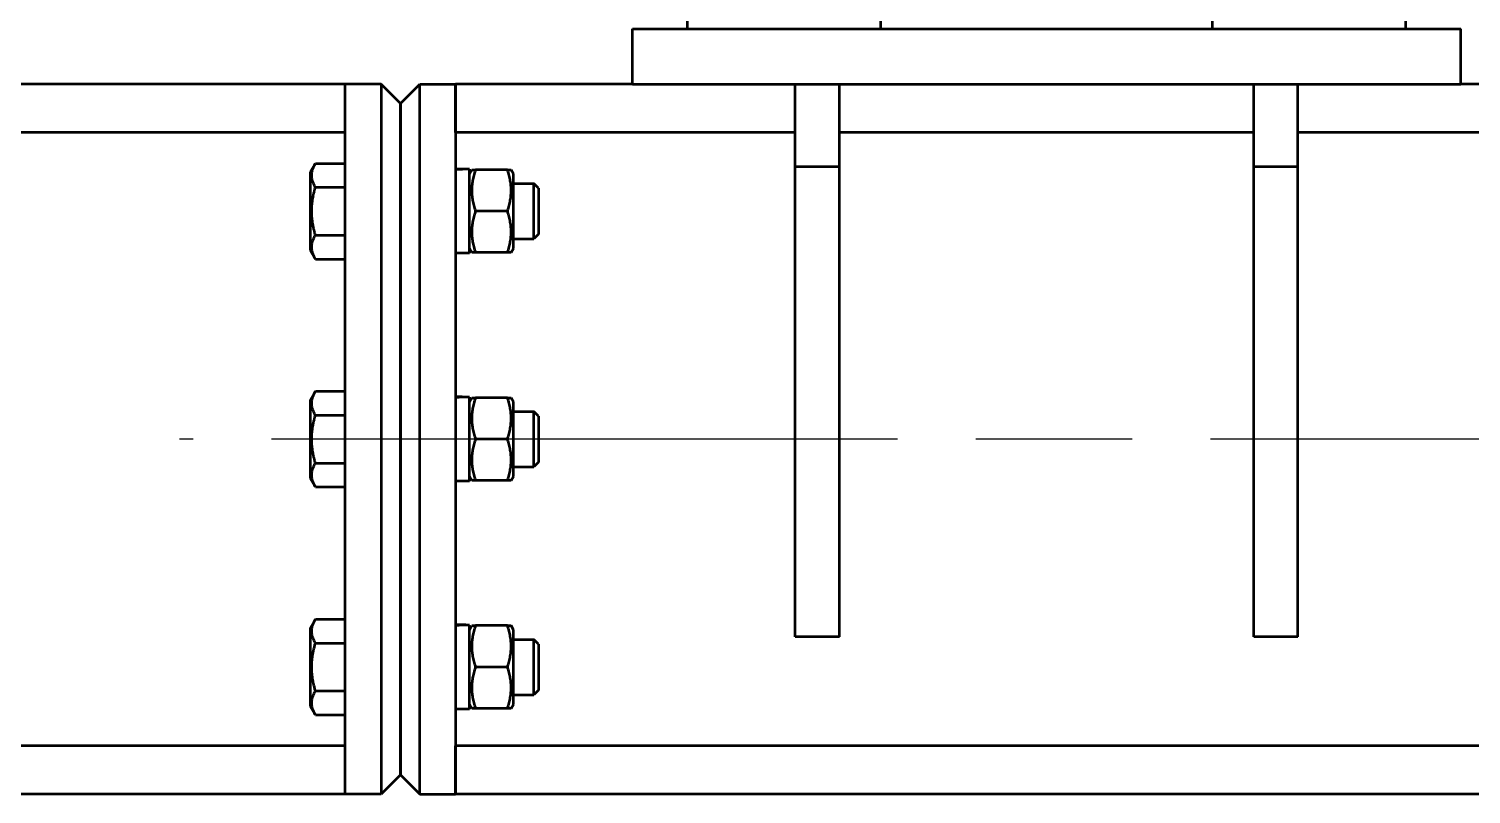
# Model space of a CAD drawing. Header units: millimetres. Extents: x 0 to 25230, y 0 to 17820.
# Drawn here: x 10052.4 to 10444.1, y 6116.8 to 6324.6 of the extents above; entities that cross this region are included whole.
import ezdxf

# ---------------------------------------------------------------- set-up
doc = ezdxf.new("R2010")
doc.units = ezdxf.units.MM
doc.header["$LTSCALE"] = 30
doc.linetypes.add('CHAIN', pattern=[0.7087, 0.4724, -0.0591, 0.1181, -0.0591])
doc.layers.add('Видимый контур (ГОСТ)', color=7, linetype='Continuous', lineweight=50)
doc.layers.add('Осевая линия (ГОСТ)', color=7, linetype='Continuous', lineweight=25)

msp = doc.modelspace()

# ---------------------------------------------------------------- linework, layer by layer
at = {"layer": 'Видимый контур (ГОСТ)'}
for p, q in [((10231.3042, 6324.5684), (10231.3042, 6369.5684)), ((10283.8042, 6324.5684), (10283.8042, 6369.5684)), ((10373.8042, 6324.5684), (10373.8042, 6369.5684)), ((10426.3042, 6324.5684), (10426.3042, 6369.5684)), ((10216.3042, 6309.5684), (10216.3042, 6324.5684)), ((10216.3042, 6324.5684), (10441.3042, 6324.5684)), ((10441.3042, 6309.5684), (10441.3042, 6324.5684)), ((10138.3042, 6309.5684), (10046.8042, 6309.5684)), ((10138.3042, 6296.4434), (10138.3042, 6309.5684)), ((10148.0542, 6309.5684), (10138.3042, 6309.5684)), ((10138.3042, 6116.8184), (10138.3042, 6309.5684)), ((10148.0542, 6309.5684), (10148.0542, 6116.8184)), ((10153.3042, 6304.3184), (10148.0542, 6309.5684)), ((10153.3042, 6304.3184), (10158.5542, 6309.5684)), ((10158.5542, 6116.8184), (10158.5542, 6309.5684)), ((10158.5542, 6309.5684), (10168.3042, 6309.5684)), ((10168.3042, 6309.5684), (10168.3042, 6116.8184)), ((10216.3042, 6309.5684), (10168.3042, 6309.5684)), ((10168.3042, 6296.4434), (10168.3042, 6309.5684)), ((10216.3042, 6309.5684), (10441.3042, 6309.5684)), ((10260.5542, 6287.0684), (10260.5542, 6309.5684)), ((10272.5542, 6287.0684), (10272.5542, 6309.5684)), ((10385.0542, 6287.0684), (10385.0542, 6309.5684)), ((10397.0542, 6287.0684), (10397.0542, 6309.5684)), ((11659.3042, 6309.5684), (10441.3042, 6309.5684)), ((10153.3042, 6304.3184), (10153.3042, 6122.0684)), ((10153.3042, 6122.0684), (10153.3042, 6304.3184)), ((10138.3042, 6296.4434), (10049.0542, 6296.4434)), ((10260.5542, 6296.4434), (10168.3042, 6296.4434)), ((10385.0542, 6296.4434), (10272.5542, 6296.4434)), ((14818.3042, 6296.4434), (10397.0542, 6296.4434)), ((10128.9292, 6285.7559), (10130.2587, 6288.0588)), ((10130.2587, 6288.0588), (10138.3042, 6288.0588)), ((10169.9936, 6286.5059), (10168.3042, 6286.5059)), ((10172.0542, 6263.6309), (10172.0542, 6286.4813)), ((10172.0542, 6285.1934), (10172.7037, 6286.3184)), ((10172.7037, 6286.3184), (10173.7085, 6286.3184)), ((10182.3998, 6286.3184), (10173.7085, 6286.3184)), ((10182.3998, 6286.3184), (10183.4046, 6286.3184)), ((10184.0542, 6285.1934), (10183.4046, 6286.3184)), ((10272.5542, 6287.0684), (10260.5542, 6287.0684)), ((10260.5542, 6159.5684), (10260.5542, 6287.0684)), ((10272.5542, 6159.5684), (10272.5542, 6287.0684)), ((10397.0542, 6287.0684), (10385.0542, 6287.0684)), ((10385.0542, 6159.5684), (10385.0542, 6287.0684)), ((10397.0542, 6159.5684), (10397.0542, 6287.0684)), ((10128.9292, 6264.3809), (10128.9292, 6285.7559)), ((10184.0542, 6264.9434), (10184.0542, 6285.1934)), ((10184.0542, 6282.5684), (10189.5542, 6282.5684)), ((10189.5542, 6267.5684), (10189.5542, 6282.5684)), ((10190.8042, 6281.3184), (10189.5542, 6282.5684)), ((10130.2587, 6281.5636), (10138.3042, 6281.5636)), ((10190.8042, 6281.3184), (10190.8042, 6268.8184)), ((10182.3998, 6275.0684), (10173.7085, 6275.0684)), ((10130.2587, 6268.5733), (10138.3042, 6268.5733)), ((10184.0542, 6267.5684), (10189.5542, 6267.5684)), ((10190.8042, 6268.8184), (10189.5542, 6267.5684)), ((10128.9292, 6264.3809), (10130.2587, 6262.0781)), ((10172.0542, 6263.6309), (10168.3042, 6263.6309)), ((10172.0542, 6264.9434), (10172.7037, 6263.8184)), ((10173.7085, 6263.8184), (10172.7037, 6263.8184)), ((10182.3998, 6263.8184), (10173.7085, 6263.8184)), ((10183.4046, 6263.8184), (10182.3998, 6263.8184)), ((10184.0542, 6264.9434), (10183.4046, 6263.8184)), ((10130.2587, 6262.0781), (10138.3042, 6262.0781)), ((10128.9292, 6223.8809), (10130.2587, 6226.1838)), ((10128.9292, 6202.5059), (10128.9292, 6223.8809)), ((10130.2587, 6226.1838), (10138.3042, 6226.1838)), ((10169.9936, 6224.6309), (10168.3042, 6224.6309)), ((10172.0542, 6201.7559), (10172.0542, 6224.6063)), ((10172.0542, 6223.3184), (10172.7037, 6224.4434)), ((10172.7037, 6224.4434), (10173.7085, 6224.4434)), ((10182.3998, 6224.4434), (10173.7085, 6224.4434)), ((10182.3998, 6224.4434), (10183.4046, 6224.4434)), ((10184.0542, 6223.3184), (10183.4046, 6224.4434)), ((10184.0542, 6203.0684), (10184.0542, 6223.3184)), ((10130.2587, 6219.6886), (10138.3042, 6219.6886)), ((10184.0542, 6220.6934), (10189.5542, 6220.6934)), ((10189.5542, 6205.6934), (10189.5542, 6220.6934)), ((10190.8042, 6219.4434), (10189.5542, 6220.6934)), ((10190.8042, 6219.4434), (10190.8042, 6206.9434)), ((10182.3998, 6213.1934), (10173.7085, 6213.1934)), ((10130.2587, 6206.6983), (10138.3042, 6206.6983)), ((10184.0542, 6205.6934), (10189.5542, 6205.6934)), ((10190.8042, 6206.9434), (10189.5542, 6205.6934)), ((10128.9292, 6202.5059), (10130.2587, 6200.2031)), ((10130.2587, 6200.2031), (10138.3042, 6200.2031)), ((10172.0542, 6201.7559), (10168.3042, 6201.7559)), ((10172.0542, 6203.0684), (10172.7037, 6201.9434)), ((10173.7085, 6201.9434), (10172.7037, 6201.9434)), ((10182.3998, 6201.9434), (10173.7085, 6201.9434)), ((10183.4046, 6201.9434), (10182.3998, 6201.9434)), ((10184.0542, 6203.0684), (10183.4046, 6201.9434)), ((10128.9292, 6162.0059), (10130.2587, 6164.3088)), ((10128.9292, 6140.6309), (10128.9292, 6162.0059)), ((10130.2587, 6164.3088), (10138.3042, 6164.3088)), ((10169.9936, 6162.7559), (10168.3042, 6162.7559)), ((10172.0542, 6139.8809), (10172.0542, 6162.7313)), ((10172.0542, 6161.4434), (10172.7037, 6162.5684)), ((10172.7037, 6162.5684), (10173.7085, 6162.5684)), ((10182.3998, 6162.5684), (10173.7085, 6162.5684)), ((10182.3998, 6162.5684), (10183.4046, 6162.5684)), ((10184.0542, 6161.4434), (10183.4046, 6162.5684)), ((10184.0542, 6141.1934), (10184.0542, 6161.4434)), ((10130.2587, 6157.8136), (10138.3042, 6157.8136)), ((10184.0542, 6158.8184), (10189.5542, 6158.8184)), ((10189.5542, 6143.8184), (10189.5542, 6158.8184)), ((10190.8042, 6157.5684), (10189.5542, 6158.8184)), ((10190.8042, 6157.5684), (10190.8042, 6145.0684)), ((10272.5542, 6159.5684), (10260.5542, 6159.5684)), ((10397.0542, 6159.5684), (10385.0542, 6159.5684)), ((10182.3998, 6151.3184), (10173.7085, 6151.3184)), ((10190.8042, 6145.0684), (10189.5542, 6143.8184)), ((10130.2587, 6144.8233), (10138.3042, 6144.8233)), ((10172.0542, 6141.1934), (10172.7037, 6140.0684)), ((10184.0542, 6141.1934), (10183.4046, 6140.0684)), ((10184.0542, 6143.8184), (10189.5542, 6143.8184)), ((10128.9292, 6140.6309), (10130.2587, 6138.3281)), ((10130.2587, 6138.3281), (10138.3042, 6138.3281)), ((10172.0542, 6139.8809), (10168.3042, 6139.8809)), ((10173.7085, 6140.0684), (10172.7037, 6140.0684)), ((10182.3998, 6140.0684), (10173.7085, 6140.0684)), ((10183.4046, 6140.0684), (10182.3998, 6140.0684)), ((10138.3042, 6129.9434), (10049.0542, 6129.9434)), ((10138.3042, 6116.8184), (10138.3042, 6129.9434)), ((15058.3042, 6129.9434), (10168.3042, 6129.9434)), ((10168.3042, 6116.8184), (10168.3042, 6129.9434)), ((10153.3042, 6122.0684), (10148.0542, 6116.8184)), ((10153.3042, 6122.0684), (10158.5542, 6116.8184)), ((10138.3042, 6116.8184), (10046.8042, 6116.8184)), ((10148.0542, 6116.8184), (10138.3042, 6116.8184)), ((10158.5542, 6116.8184), (10168.3042, 6116.8184)), ((15058.3042, 6116.8184), (10168.3042, 6116.8184))]:
    msp.add_line(p, q, dxfattribs=at)
for centre, start_param, end_param in [((10169.9936, 6275.0684), 1.50517547, 1.62458299), ((10174.1148, 6275.0684), 1.63641718, 1.75677485), ((10169.9936, 6213.1934), 1.50517547, 1.62458299), ((10174.1148, 6213.1934), 1.63641718, 1.75677485), ((10169.9936, 6151.3184), 1.50517547, 1.62458299), ((10174.1148, 6151.3184), 1.63641718, 1.75677485)]:
    msp.add_ellipse(centre, major_axis=(31.4243, 0), ratio=0.36397023, start_param=start_param, end_param=end_param, dxfattribs=at)
for points, weights in [([(10130.2587, 6281.5636), (10128.3837, 6284.8112), (10130.2587, 6288.0588)], [1.16025403784, 1.33974596216, 1.16025403784]), ([(10173.7085, 6286.3184), (10171.8335, 6280.6934), (10173.7085, 6275.0684)], [1, 1.15470053838, 1]), ([(10182.3998, 6275.0684), (10184.2748, 6280.6934), (10182.3998, 6286.3184)], [1, 1.15470053838, 1]), ([(10130.2587, 6268.5733), (10128.3837, 6275.0684), (10130.2587, 6281.5636)], [1.16025403784, 1.33974596216, 1.16025403784]), ([(10173.7085, 6275.0684), (10171.8335, 6269.4434), (10173.7085, 6263.8184)], [1, 1.15470053838, 1]), ([(10182.3998, 6263.8184), (10184.2748, 6269.4434), (10182.3998, 6275.0684)], [1, 1.15470053838, 1]), ([(10130.2587, 6262.0781), (10128.3837, 6265.3257), (10130.2587, 6268.5733)], [1.16025403784, 1.33974596216, 1.16025403784]), ([(10130.2587, 6219.6886), (10128.3837, 6222.9362), (10130.2587, 6226.1838)], [1.16025403784, 1.33974596216, 1.16025403784]), ([(10173.7085, 6224.4434), (10171.8335, 6218.8184), (10173.7085, 6213.1934)], [1, 1.15470053838, 1]), ([(10182.3998, 6213.1934), (10184.2748, 6218.8184), (10182.3998, 6224.4434)], [1, 1.15470053838, 1]), ([(10130.2587, 6206.6983), (10128.3837, 6213.1934), (10130.2587, 6219.6886)], [1.16025403784, 1.33974596216, 1.16025403784]), ([(10173.7085, 6213.1934), (10171.8335, 6207.5684), (10173.7085, 6201.9434)], [1, 1.15470053838, 1]), ([(10182.3998, 6201.9434), (10184.2748, 6207.5684), (10182.3998, 6213.1934)], [1, 1.15470053838, 1]), ([(10130.2587, 6200.2031), (10128.3837, 6203.4507), (10130.2587, 6206.6983)], [1.16025403784, 1.33974596216, 1.16025403784]), ([(10130.2587, 6157.8136), (10128.3837, 6161.0612), (10130.2587, 6164.3088)], [1.16025403784, 1.33974596216, 1.16025403784]), ([(10173.7085, 6162.5684), (10171.8335, 6156.9434), (10173.7085, 6151.3184)], [1, 1.15470053838, 1]), ([(10182.3998, 6151.3184), (10184.2748, 6156.9434), (10182.3998, 6162.5684)], [1, 1.15470053838, 1]), ([(10130.2587, 6144.8233), (10128.3837, 6151.3184), (10130.2587, 6157.8136)], [1.16025403784, 1.33974596216, 1.16025403784]), ([(10173.7085, 6151.3184), (10171.8335, 6145.6934), (10173.7085, 6140.0684)], [1, 1.15470053838, 1]), ([(10182.3998, 6140.0684), (10184.2748, 6145.6934), (10182.3998, 6151.3184)], [1, 1.15470053838, 1]), ([(10130.2587, 6138.3281), (10128.3837, 6141.5757), (10130.2587, 6144.8233)], [1.16025403784, 1.33974596216, 1.16025403784])]:
    msp.add_rational_spline(points, weights, degree=2, dxfattribs=at)
at = {"layer": 'Осевая линия (ГОСТ)', "linetype": 'CHAIN', "ltscale": 11.993792}
msp.add_line((15133.3042, 6213.1934), (10093.3042, 6213.1934), dxfattribs=at)

doc.saveas('drawing.dxf')
